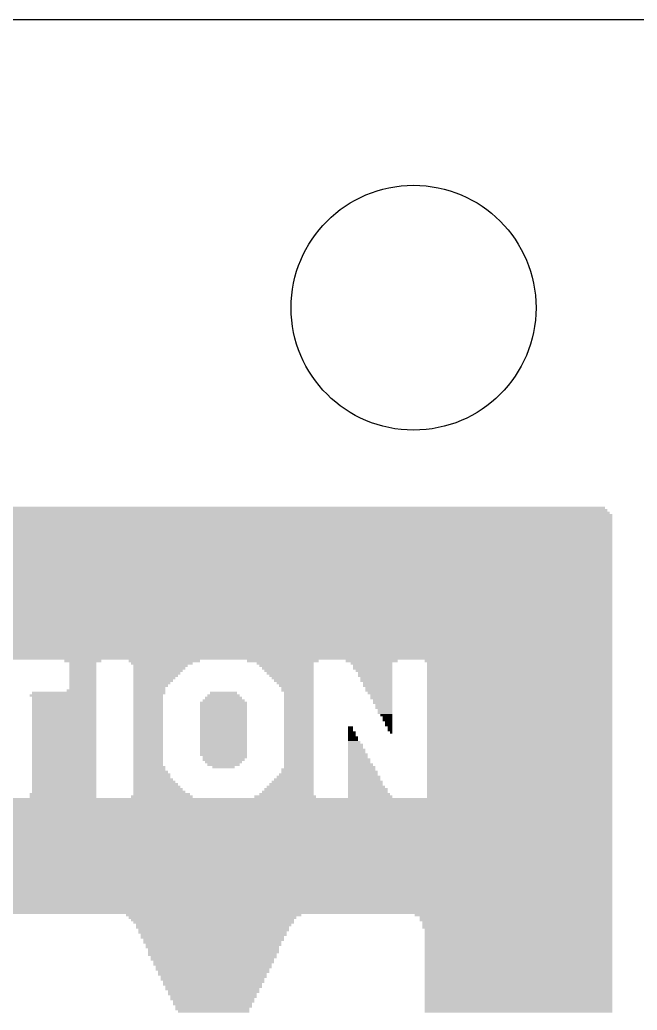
# Model space of a CAD drawing. Extents: x 0 to 49.2, y 3.8 to 49.5.
# Drawn here: x 32.33 to 39.39, y 38.2 to 49.52 of the extents above; entities that cross this region are included whole.
import ezdxf

# ---------------------------------------------------------------- set-up
doc = ezdxf.new("R2010")
doc.units = 0
doc.layers.add('20', color=7, linetype='CONTINUOUS')
doc.layers.add('201', color=7, linetype='CONTINUOUS')

# ---------------------------------------------------------------- blocks, each defined once
blk = doc.blocks.new('RECT')
blk.add_solid([(-0.5, -0.5), (0.5, -0.5), (-0.5, 0.5), (0.5, 0.5)])

msp = doc.modelspace()

# ---------------------------------------------------------------- linework, layer by layer
at = {"layer": '20'}
msp.add_line((49.2, 49.52), (0, 49.52), dxfattribs=at)
msp.add_circle((36.83, 46.228), 1.4, dxfattribs=at)

# ---------------------------------------------------------------- block references
at = {"layer": '201'}
for p, xscale, yscale in [((24.6939, 43.9388), 28.6461, 0.0282), ((24.7079, 43.854), 28.7858, 0.0282), ((24.7079, 43.8258), 28.7858, 0.0282), ((24.6939, 43.9106), 28.702, 0.0282), ((24.7079, 43.8823), 28.7299, 0.0285), ((24.6939, 43.7694), 28.8138, 0.0282), ((24.7079, 43.7976), 28.7858, 0.0282), ((24.7079, 43.7412), 28.7858, 0.0282), ((24.7079, 43.713), 28.7858, 0.0282), ((24.7079, 43.6848), 28.7858, 0.0282), ((24.7079, 43.6566), 28.7858, 0.0282), ((24.7079, 43.6283), 28.7858, 0.0285), ((24.7079, 43.6), 28.7858, 0.0282), ((24.7079, 43.5718), 28.7858, 0.0282), ((24.7079, 43.5436), 28.7858, 0.0282), ((24.7079, 43.5154), 28.7858, 0.0282), ((24.7079, 43.4872), 28.7858, 0.0282), ((24.7079, 43.459), 28.7858, 0.0282), ((24.7079, 43.4308), 28.7858, 0.0282), ((24.7079, 43.4026), 28.7858, 0.0282), ((24.7079, 43.3743), 28.7858, 0.0285), ((24.7079, 43.346), 28.7858, 0.0282), ((24.7079, 43.3178), 28.7858, 0.0282), ((24.7079, 43.2896), 28.7858, 0.0282), ((29.8869, 43.2614), 18.4277, 0.0282), ((29.8869, 43.2332), 18.4277, 0.0282), ((29.8869, 43.205), 18.4277, 0.0282), ((29.8869, 43.1768), 18.4277, 0.0282), ((29.8869, 43.1486), 18.4277, 0.0282), ((29.8869, 43.1203), 18.4277, 0.0285), ((29.8869, 43.092), 18.4277, 0.0282), ((29.8869, 43.0638), 18.4277, 0.0282), ((29.8869, 43.0356), 18.4277, 0.0282), ((29.8869, 43.0074), 18.4277, 0.0282), ((29.8869, 42.9792), 18.4277, 0.0282), ((29.8869, 42.951), 18.4277, 0.0282), ((29.8869, 42.9228), 18.4277, 0.0282), ((29.8869, 42.8946), 18.4277, 0.0282), ((29.8869, 42.8663), 18.4277, 0.0285), ((29.8869, 42.838), 18.4277, 0.0282), ((29.8869, 42.8098), 18.4277, 0.0282), ((29.8869, 42.7816), 18.4277, 0.0282), ((29.8869, 42.7534), 18.4277, 0.0282), ((29.8869, 42.7252), 18.4277, 0.0282), ((29.8869, 42.697), 18.4277, 0.0282), ((29.8869, 42.6688), 18.4277, 0.0282), ((29.8869, 42.6406), 18.4277, 0.0282), ((29.8869, 42.6123), 18.4277, 0.0285), ((29.8869, 42.584), 18.4277, 0.0282), ((29.8869, 42.5558), 18.4277, 0.0282), ((29.8869, 42.5276), 18.4277, 0.0282), ((29.8869, 42.4994), 18.4277, 0.0282), ((29.8869, 42.4712), 18.4277, 0.0282), ((29.8869, 42.443), 18.4277, 0.0282), ((29.8869, 42.4148), 18.4277, 0.0282), ((29.8869, 42.3866), 18.4277, 0.0282), ((29.8869, 42.3583), 18.4277, 0.0285), ((29.8869, 42.33), 18.4277, 0.0282), ((29.8869, 42.3018), 18.4277, 0.0282), ((29.8869, 42.2736), 18.4277, 0.0282), ((29.8869, 42.2454), 18.4277, 0.0282), ((29.8869, 42.2172), 18.4277, 0.0282), ((33.0479, 42.189), 0.4216, 0.0282), ((33.0479, 42.1608), 0.3099, 0.0282), ((33.0479, 42.1326), 0.3099, 0.0282), ((33.9801, 42.189), 0.8179, 0.0282), ((33.9509, 42.1608), 0.7036, 0.0282), ((33.9369, 42.1326), 0.6198, 0.0282), ((35.3339, 42.189), 0.8179, 0.0282), ((35.3619, 42.1608), 0.6502, 0.0282), ((35.3758, 42.1326), 0.6223, 0.0282), ((36.3499, 42.189), 0.5944, 0.0282), ((36.3499, 42.1608), 0.4775, 0.0282), ((36.3639, 42.1326), 0.4496, 0.0282), ((38.0289, 42.189), 2.1438, 0.0282), ((38.0429, 42.1608), 2.1158, 0.0282), ((38.0429, 42.1326), 2.1158, 0.0282), ((33.0479, 42.1043), 0.3099, 0.0285), ((33.0479, 42.076), 0.3099, 0.0282), ((33.0479, 42.0478), 0.3099, 0.0282), ((33.0479, 42.0196), 0.3099, 0.0282), ((33.909, 42.076), 0.5639, 0.0282), ((33.923, 42.1043), 0.5918, 0.0285), ((33.895, 42.0478), 0.5359, 0.0282), ((33.8811, 42.0196), 0.508, 0.0282), ((35.3911, 42.1043), 0.5918, 0.0285), ((35.4051, 42.076), 0.5639, 0.0282), ((35.419, 42.0478), 0.5359, 0.0282), ((35.433, 42.0196), 0.508, 0.0282), ((36.3639, 42.1043), 0.4496, 0.0285), ((36.3779, 42.076), 0.4216, 0.0282), ((36.3919, 42.0478), 0.3937, 0.0282), ((36.3919, 42.0196), 0.3937, 0.0282), ((38.0429, 42.1043), 2.1158, 0.0285), ((38.0429, 42.076), 2.1158, 0.0282), ((38.0429, 42.0478), 2.1158, 0.0282), ((38.0429, 42.0196), 2.1158, 0.0282), ((33.0479, 41.9914), 0.3099, 0.0282), ((33.0479, 41.9632), 0.3099, 0.0282), ((33.0479, 41.935), 0.3099, 0.0282), ((33.0479, 41.9068), 0.3099, 0.0282), ((33.8531, 41.9632), 0.4521, 0.0282), ((33.8671, 41.9914), 0.4801, 0.0282), ((33.8379, 41.935), 0.4216, 0.0282), ((33.8239, 41.9068), 0.3937, 0.0282), ((35.447, 41.9914), 0.4801, 0.0282), ((35.4609, 41.9632), 0.4521, 0.0282), ((35.4749, 41.935), 0.4242, 0.0282), ((35.4889, 41.9068), 0.3962, 0.0282), ((36.4058, 41.9914), 0.3658, 0.0282), ((36.4058, 41.9632), 0.3658, 0.0282), ((36.4198, 41.935), 0.3378, 0.0282), ((36.4198, 41.9068), 0.3378, 0.0282), ((38.0429, 41.9914), 2.1158, 0.0282), ((38.0429, 41.9632), 2.1158, 0.0282), ((38.0429, 41.935), 2.1158, 0.0282), ((38.0429, 41.9068), 2.1158, 0.0282), ((32.8219, 41.7938), 0.762, 0.0282), ((32.8359, 41.822), 0.7341, 0.0282), ((33.034, 41.8503), 0.3378, 0.0285), ((33.0479, 41.8786), 0.3099, 0.0282), ((33.8099, 41.8786), 0.3658, 0.0282), ((33.8099, 41.8503), 0.3658, 0.0285), ((33.8099, 41.822), 0.3658, 0.0282), ((33.796, 41.7938), 0.3378, 0.0282), ((34.657, 41.7938), 0.3683, 0.0282), ((34.6558, 41.822), 0.3099, 0.0282), ((35.5029, 41.8786), 0.3683, 0.0282), ((35.5029, 41.8503), 0.3683, 0.0285), ((35.5181, 41.822), 0.3378, 0.0282), ((35.5181, 41.7938), 0.3378, 0.0282), ((36.4338, 41.8786), 0.3099, 0.0282), ((36.4338, 41.8503), 0.3099, 0.0285), ((36.4477, 41.822), 0.2819, 0.0282), ((36.4617, 41.7938), 0.254, 0.0282), ((38.0429, 41.8786), 2.1158, 0.0282), ((38.0429, 41.8503), 2.1158, 0.0285), ((38.0429, 41.822), 2.1158, 0.0282), ((38.0429, 41.7938), 2.1158, 0.0282), ((32.8359, 41.7656), 0.7341, 0.0282), ((32.8359, 41.7374), 0.7341, 0.0282), ((32.8359, 41.7092), 0.7341, 0.0282), ((32.8359, 41.681), 0.7341, 0.0282), ((33.796, 41.7656), 0.3378, 0.0282), ((33.796, 41.7374), 0.3378, 0.0282), ((33.796, 41.7092), 0.3378, 0.0282), ((33.796, 41.681), 0.3378, 0.0282), ((34.657, 41.7092), 0.5359, 0.0282), ((34.657, 41.681), 0.5359, 0.0282), ((34.657, 41.7374), 0.4801, 0.0282), ((34.657, 41.7656), 0.4242, 0.0282), ((35.5181, 41.7656), 0.3378, 0.0282), ((35.5181, 41.7374), 0.3378, 0.0282), ((35.5181, 41.7092), 0.3378, 0.0282), ((35.5181, 41.681), 0.3378, 0.0282), ((36.4617, 41.7656), 0.254, 0.0282), ((36.4769, 41.7374), 0.2235, 0.0282), ((36.4769, 41.7092), 0.2235, 0.0282), ((36.4909, 41.681), 0.1956, 0.0282), ((38.0429, 41.7656), 2.1158, 0.0282), ((38.0429, 41.7374), 2.1158, 0.0282), ((38.0429, 41.7092), 2.1158, 0.0282), ((38.0429, 41.681), 2.1158, 0.0282), ((32.8359, 41.6528), 0.7341, 0.0282), ((32.8359, 41.6246), 0.7341, 0.0282), ((32.8359, 41.5963), 0.7341, 0.0285), ((32.8359, 41.568), 0.7341, 0.0282), ((33.796, 41.6528), 0.3378, 0.0282), ((33.796, 41.6246), 0.3378, 0.0282), ((33.796, 41.5963), 0.3378, 0.0285), ((33.796, 41.568), 0.3378, 0.0282), ((34.657, 41.6528), 0.5359, 0.0282), ((34.657, 41.6246), 0.5359, 0.0282), ((34.657, 41.5963), 0.5359, 0.0285), ((34.657, 41.568), 0.5359, 0.0282), ((35.5181, 41.6528), 0.3378, 0.0282), ((35.5181, 41.6246), 0.3378, 0.0282), ((35.5181, 41.5963), 0.3378, 0.0285), ((35.5181, 41.568), 0.3378, 0.0282), ((36.4909, 41.6528), 0.1956, 0.0282), ((36.5049, 41.6246), 0.1676, 0.0282), ((36.5049, 41.5963), 0.1676, 0.0285), ((36.5189, 41.568), 0.1397, 0.0282), ((38.0429, 41.6528), 2.1158, 0.0282), ((38.0429, 41.6246), 2.1158, 0.0282), ((38.0429, 41.5963), 2.1158, 0.0285), ((38.0429, 41.568), 2.1158, 0.0282), ((32.8359, 41.5398), 0.7341, 0.0282), ((32.8359, 41.5116), 0.7341, 0.0282), ((32.8359, 41.4834), 0.7341, 0.0282), ((32.8359, 41.4552), 0.7341, 0.0282), ((33.796, 41.5398), 0.3378, 0.0282), ((33.796, 41.5116), 0.3378, 0.0282), ((33.796, 41.4834), 0.3378, 0.0282), ((33.796, 41.4552), 0.3378, 0.0282), ((34.657, 41.5398), 0.5359, 0.0282), ((34.657, 41.5116), 0.5359, 0.0282), ((34.657, 41.4834), 0.5359, 0.0282), ((34.657, 41.4552), 0.5359, 0.0282), ((35.5181, 41.5398), 0.3378, 0.0282), ((35.5181, 41.5116), 0.3378, 0.0282), ((35.5181, 41.4834), 0.3378, 0.0282), ((35.5181, 41.4552), 0.3378, 0.0282), ((36.5328, 41.5398), 0.1118, 0.0282), ((36.5328, 41.5116), 0.1118, 0.0282), ((36.5468, 41.4834), 0.0838, 0.0282), ((36.5468, 41.4552), 0.0838, 0.0282), ((38.0429, 41.5398), 2.1158, 0.0282), ((38.0429, 41.5116), 2.1158, 0.0282), ((38.0429, 41.4834), 2.1158, 0.0282), ((38.0429, 41.4552), 2.1158, 0.0282), ((32.8359, 41.427), 0.7341, 0.0282), ((32.8359, 41.3988), 0.7341, 0.0282), ((32.8359, 41.3706), 0.7341, 0.0282), ((32.8359, 41.3423), 0.7341, 0.0285), ((33.796, 41.427), 0.3378, 0.0282), ((33.796, 41.3988), 0.3378, 0.0282), ((33.796, 41.3706), 0.3378, 0.0282), ((33.796, 41.3423), 0.3378, 0.0285), ((34.657, 41.427), 0.5359, 0.0282), ((34.657, 41.3988), 0.5359, 0.0282), ((34.657, 41.3706), 0.5359, 0.0282), ((34.657, 41.3423), 0.5359, 0.0285), ((35.5181, 41.427), 0.3378, 0.0282), ((35.5181, 41.3988), 0.3378, 0.0282), ((35.5181, 41.3706), 0.3378, 0.0282), ((35.5181, 41.3423), 0.3378, 0.0285), ((36.1099, 41.427), 0.0584, 0.0282), ((36.1099, 41.3988), 0.0584, 0.0282), ((36.1239, 41.3706), 0.0864, 0.0282), ((36.1239, 41.3423), 0.0864, 0.0285), ((36.5608, 41.427), 0.0559, 0.0282), ((36.5608, 41.3988), 0.0559, 0.0282), ((36.5747, 41.3706), 0.0279, 0.0282), ((38.0429, 41.427), 2.1158, 0.0282), ((38.0429, 41.3988), 2.1158, 0.0282), ((38.0429, 41.3706), 2.1158, 0.0282), ((38.0429, 41.3423), 2.1158, 0.0285), ((32.8359, 41.314), 0.7341, 0.0282), ((32.8359, 41.2858), 0.7341, 0.0282), ((32.8359, 41.2576), 0.7341, 0.0282), ((32.8359, 41.2294), 0.7341, 0.0282), ((33.796, 41.314), 0.3378, 0.0282), ((33.796, 41.2858), 0.3378, 0.0282), ((33.796, 41.2576), 0.3378, 0.0282), ((33.796, 41.2294), 0.3378, 0.0282), ((34.657, 41.314), 0.5359, 0.0282), ((34.657, 41.2858), 0.5359, 0.0282), ((34.657, 41.2576), 0.5359, 0.0282), ((34.657, 41.2294), 0.5359, 0.0282), ((35.5181, 41.314), 0.3378, 0.0282), ((35.5181, 41.2858), 0.3378, 0.0282), ((35.5181, 41.2576), 0.3378, 0.0282), ((35.5181, 41.2294), 0.3378, 0.0282), ((36.1518, 41.2576), 0.1422, 0.0282), ((36.1658, 41.2294), 0.1702, 0.0282), ((36.1379, 41.314), 0.1143, 0.0282), ((36.1379, 41.2858), 0.1143, 0.0282), ((38.0429, 41.314), 2.1158, 0.0282), ((38.0429, 41.2858), 2.1158, 0.0282), ((38.0429, 41.2576), 2.1158, 0.0282), ((38.0429, 41.2294), 2.1158, 0.0282), ((32.8359, 41.2012), 0.7341, 0.0282), ((32.8359, 41.173), 0.7341, 0.0282), ((32.8359, 41.1448), 0.7341, 0.0282), ((32.8359, 41.1166), 0.7341, 0.0282), ((33.796, 41.2012), 0.3378, 0.0282), ((33.796, 41.173), 0.3378, 0.0282), ((33.796, 41.1448), 0.3378, 0.0282), ((33.796, 41.1166), 0.3378, 0.0282), ((34.657, 41.2012), 0.5359, 0.0282), ((34.657, 41.173), 0.5359, 0.0282), ((34.657, 41.1448), 0.5359, 0.0282), ((34.657, 41.1166), 0.5359, 0.0282), ((35.5181, 41.2012), 0.3378, 0.0282), ((35.5181, 41.173), 0.3378, 0.0282), ((35.5181, 41.1448), 0.3378, 0.0282), ((35.5181, 41.1166), 0.3378, 0.0282), ((36.1937, 41.1166), 0.2261, 0.0282), ((36.1658, 41.2012), 0.1702, 0.0282), ((36.1798, 41.173), 0.1981, 0.0282), ((36.1798, 41.1448), 0.1981, 0.0282), ((38.0429, 41.2012), 2.1158, 0.0282), ((38.0429, 41.173), 2.1158, 0.0282), ((38.0429, 41.1448), 2.1158, 0.0282), ((38.0429, 41.1166), 2.1158, 0.0282), ((32.8359, 41.0883), 0.7341, 0.0285), ((32.8359, 41.06), 0.7341, 0.0282), ((32.8359, 41.0318), 0.7341, 0.0282), ((32.8359, 41.0036), 0.7341, 0.0282), ((33.796, 41.0883), 0.3378, 0.0285), ((33.796, 41.06), 0.3378, 0.0282), ((33.796, 41.0318), 0.3378, 0.0282), ((33.796, 41.0036), 0.3378, 0.0282), ((34.657, 41.06), 0.4801, 0.0282), ((34.671, 41.0883), 0.508, 0.0285), ((34.657, 41.0318), 0.4242, 0.0282), ((34.657, 41.0036), 0.3683, 0.0282), ((35.5181, 41.0883), 0.3378, 0.0285), ((35.5181, 41.06), 0.3378, 0.0282), ((35.5181, 41.0318), 0.3378, 0.0282), ((35.5181, 41.0036), 0.3378, 0.0282), ((36.1937, 41.0883), 0.2261, 0.0285), ((36.2077, 41.06), 0.254, 0.0282), ((36.2077, 41.0318), 0.254, 0.0282), ((36.2229, 41.0036), 0.2845, 0.0282), ((38.0429, 41.0883), 2.1158, 0.0285), ((38.0429, 41.06), 2.1158, 0.0282), ((38.0429, 41.0318), 2.1158, 0.0282), ((38.0429, 41.0036), 2.1158, 0.0282), ((32.8359, 40.9754), 0.7341, 0.0282), ((32.8359, 40.9472), 0.7341, 0.0282), ((32.8359, 40.919), 0.7341, 0.0282), ((32.8359, 40.8908), 0.7341, 0.0282), ((33.8099, 40.9754), 0.3658, 0.0282), ((33.8099, 40.9472), 0.3658, 0.0282), ((33.8239, 40.919), 0.3937, 0.0282), ((33.8379, 40.8908), 0.4216, 0.0282), ((34.6558, 40.9754), 0.254, 0.0282), ((35.4889, 40.8908), 0.3962, 0.0282), ((35.5029, 40.9472), 0.3683, 0.0282), ((35.5029, 40.919), 0.3683, 0.0282), ((35.5181, 40.9754), 0.3378, 0.0282), ((36.2369, 40.9754), 0.3124, 0.0282), ((36.2369, 40.9472), 0.3124, 0.0282), ((36.2509, 40.919), 0.3404, 0.0282), ((36.2509, 40.8908), 0.3404, 0.0282), ((38.0429, 40.9754), 2.1158, 0.0282), ((38.0429, 40.9472), 2.1158, 0.0282), ((38.0429, 40.919), 2.1158, 0.0282), ((38.0429, 40.8908), 2.1158, 0.0282), ((32.8359, 40.8626), 0.7341, 0.0282), ((32.8359, 40.8343), 0.7341, 0.0285), ((32.8359, 40.806), 0.7341, 0.0282), ((32.8359, 40.7778), 0.7341, 0.0282), ((33.8531, 40.8343), 0.4521, 0.0285), ((33.8379, 40.8626), 0.4216, 0.0282), ((33.8671, 40.806), 0.4801, 0.0282), ((33.8811, 40.7778), 0.508, 0.0282), ((35.433, 40.7778), 0.508, 0.0282), ((35.447, 40.806), 0.4801, 0.0282), ((35.4609, 40.8343), 0.4521, 0.0285), ((35.4749, 40.8626), 0.4242, 0.0282), ((36.2649, 40.8626), 0.3683, 0.0282), ((36.2649, 40.8343), 0.3683, 0.0285), ((36.2788, 40.806), 0.3962, 0.0282), ((36.2788, 40.7778), 0.3962, 0.0282), ((38.0429, 40.8626), 2.1158, 0.0282), ((38.0429, 40.8343), 2.1158, 0.0285), ((38.0429, 40.806), 2.1158, 0.0282), ((38.0429, 40.7778), 2.1158, 0.0282), ((32.8219, 40.665), 0.762, 0.0282), ((32.8359, 40.7496), 0.7341, 0.0282), ((32.8359, 40.7214), 0.7341, 0.0282), ((32.8359, 40.6932), 0.7341, 0.0282), ((33.909, 40.7214), 0.5639, 0.0282), ((33.9509, 40.665), 0.6477, 0.0282), ((33.895, 40.7496), 0.5359, 0.0282), ((33.923, 40.6932), 0.5918, 0.0282), ((35.3758, 40.665), 0.6223, 0.0282), ((35.3911, 40.6932), 0.5918, 0.0282), ((35.4051, 40.7214), 0.5639, 0.0282), ((35.419, 40.7496), 0.5359, 0.0282), ((36.2928, 40.7496), 0.4242, 0.0282), ((36.3207, 40.665), 0.4801, 0.0282), ((36.3068, 40.7214), 0.4521, 0.0282), ((36.3068, 40.6932), 0.4521, 0.0282), ((38.0429, 40.7496), 2.1158, 0.0282), ((38.0429, 40.7214), 2.1158, 0.0282), ((38.0429, 40.6932), 2.1158, 0.0282), ((38.0429, 40.665), 2.1158, 0.0282), ((29.8869, 40.6086), 18.4277, 0.0282), ((29.8869, 40.5803), 18.4277, 0.0285), ((29.8869, 40.552), 18.4277, 0.0282), ((32.8219, 40.6368), 0.762, 0.0282), ((33.9509, 40.6368), 0.7036, 0.0282), ((35.3619, 40.6368), 0.7061, 0.0282), ((36.3347, 40.6368), 0.508, 0.0282), ((38.0429, 40.6368), 2.1158, 0.0282), ((29.8869, 40.5238), 18.4277, 0.0282), ((29.8869, 40.4956), 18.4277, 0.0282), ((29.8869, 40.4674), 18.4277, 0.0282), ((29.8869, 40.4392), 18.4277, 0.0282), ((29.8869, 40.411), 18.4277, 0.0282), ((29.8869, 40.3828), 18.4277, 0.0282), ((29.8869, 40.3546), 18.4277, 0.0282), ((29.8869, 40.3263), 18.4277, 0.0285), ((29.8869, 40.298), 18.4277, 0.0282), ((29.8869, 40.2698), 18.4277, 0.0282), ((29.8869, 40.2416), 18.4277, 0.0282), ((29.8869, 40.2134), 18.4277, 0.0282), ((29.8869, 40.1852), 18.4277, 0.0282), ((29.8869, 40.157), 18.4277, 0.0282), ((29.8869, 40.1288), 18.4277, 0.0282), ((29.8869, 40.1006), 18.4277, 0.0282), ((29.8869, 40.0723), 18.4277, 0.0285), ((29.8869, 40.044), 18.4277, 0.0282), ((29.8869, 40.0158), 18.4277, 0.0282), ((29.8869, 39.9876), 18.4277, 0.0282), ((29.8869, 39.9594), 18.4277, 0.0282), ((29.8869, 39.9312), 18.4277, 0.0282), ((29.8869, 39.903), 18.4277, 0.0282), ((29.8869, 39.8748), 18.4277, 0.0282), ((29.8869, 39.8466), 18.4277, 0.0282), ((29.8869, 39.8183), 18.4277, 0.0285), ((29.8869, 39.79), 18.4277, 0.0282), ((29.8869, 39.7618), 18.4277, 0.0282), ((29.8869, 39.7336), 18.4277, 0.0282), ((29.8869, 39.7054), 18.4277, 0.0282), ((29.8869, 39.6772), 18.4277, 0.0282), ((29.8869, 39.649), 18.4277, 0.0282), ((29.8869, 39.6208), 18.4277, 0.0282), ((29.8869, 39.5926), 18.4277, 0.0282), ((29.8869, 39.5643), 18.4277, 0.0285), ((29.8869, 39.536), 18.4277, 0.0282), ((29.8869, 39.5078), 18.4277, 0.0282), ((29.8869, 39.4796), 18.4277, 0.0282), ((29.8869, 39.4514), 18.4277, 0.0282), ((29.8869, 39.4232), 18.4277, 0.0282), ((29.8869, 39.395), 18.4277, 0.0282), ((29.8869, 39.3668), 18.4277, 0.0282), ((29.8869, 39.3386), 18.4277, 0.0282), ((29.8869, 39.3103), 18.4277, 0.0285), ((34.5427, 39.282), 2.0041, 0.0282), ((37.9717, 39.282), 2.2581, 0.0282), ((34.53, 39.2538), 1.9177, 0.0282), ((34.53, 39.2256), 1.8618, 0.0282), ((34.544, 39.1974), 1.8339, 0.0282), ((34.544, 39.1692), 1.778, 0.0282), ((38.0009, 39.2538), 2.1996, 0.0282), ((38.0009, 39.2256), 2.1996, 0.0282), ((38.0149, 39.1974), 2.1717, 0.0282), ((38.0149, 39.1692), 2.1717, 0.0282), ((34.53, 39.141), 1.7501, 0.0282), ((34.544, 39.1128), 1.7221, 0.0282), ((34.53, 39.0846), 1.6942, 0.0282), ((34.544, 39.0563), 1.6662, 0.0285), ((38.0149, 39.141), 2.1717, 0.0282), ((38.0289, 39.1128), 2.1438, 0.0282), ((38.0289, 39.0846), 2.1438, 0.0282), ((38.0289, 39.0563), 2.1438, 0.0285), ((34.53, 39.028), 1.6383, 0.0282), ((34.544, 38.9998), 1.6104, 0.0282), ((34.5288, 38.9716), 1.5799, 0.0282), ((34.5427, 38.9434), 1.5519, 0.0282), ((38.0289, 39.028), 2.1438, 0.0282), ((38.0289, 38.9998), 2.1438, 0.0282), ((38.0289, 38.9716), 2.1438, 0.0282), ((38.0289, 38.9434), 2.1438, 0.0282), ((34.5288, 38.9152), 1.524, 0.0282), ((34.5427, 38.887), 1.4961, 0.0282), ((34.5427, 38.8588), 1.4961, 0.0282), ((34.5288, 38.8306), 1.4681, 0.0282), ((38.0289, 38.9152), 2.1438, 0.0282), ((38.0289, 38.887), 2.1438, 0.0282), ((38.0289, 38.8588), 2.1438, 0.0282), ((38.0289, 38.8306), 2.1438, 0.0282), ((34.544, 38.8023), 1.4376, 0.0285), ((34.53, 38.774), 1.4097, 0.0282), ((34.544, 38.7458), 1.3818, 0.0282), ((34.53, 38.7176), 1.3538, 0.0282), ((38.0289, 38.8023), 2.1438, 0.0285), ((38.0289, 38.774), 2.1438, 0.0282), ((38.0289, 38.7458), 2.1438, 0.0282), ((38.0289, 38.7176), 2.1438, 0.0282), ((34.544, 38.6894), 1.3259, 0.0282), ((34.53, 38.6612), 1.2979, 0.0282), ((34.544, 38.633), 1.27, 0.0282), ((34.53, 38.6048), 1.2421, 0.0282), ((38.0289, 38.6894), 2.1438, 0.0282), ((38.0289, 38.6612), 2.1438, 0.0282), ((38.0289, 38.633), 2.1438, 0.0282), ((38.0289, 38.6048), 2.1438, 0.0282), ((34.544, 38.5766), 1.2141, 0.0282), ((34.53, 38.5483), 1.1862, 0.0285), ((34.53, 38.4918), 1.1303, 0.0282), ((34.544, 38.52), 1.1582, 0.0282), ((38.0289, 38.5766), 2.1438, 0.0282), ((38.0289, 38.5483), 2.1438, 0.0285), ((38.0289, 38.52), 2.1438, 0.0282), ((38.0289, 38.4918), 2.1438, 0.0282), ((34.544, 38.4636), 1.1024, 0.0282), ((34.5288, 38.4354), 1.0719, 0.0282), ((34.5427, 38.4072), 1.0439, 0.0282), ((34.5288, 38.379), 1.016, 0.0282), ((38.0289, 38.4636), 2.1438, 0.0282), ((38.0289, 38.4354), 2.1438, 0.0282), ((38.0289, 38.4072), 2.1438, 0.0282), ((38.0289, 38.379), 2.1438, 0.0282), ((34.5427, 38.3508), 0.9881, 0.0282), ((34.5288, 38.3226), 0.9601, 0.0282), ((34.53, 38.266), 0.9017, 0.0282), ((34.544, 38.2943), 0.9296, 0.0285), ((38.0289, 38.3508), 2.1438, 0.0282), ((38.0289, 38.3226), 2.1438, 0.0282), ((38.0289, 38.2943), 2.1438, 0.0285), ((38.0289, 38.266), 2.1438, 0.0282), ((34.544, 38.2378), 0.8738, 0.0282), ((34.53, 38.2096), 0.8458, 0.0282), ((34.544, 38.1814), 0.8179, 0.0282), ((38.0289, 38.2378), 2.1438, 0.0282), ((38.0289, 38.2096), 2.1438, 0.0282), ((38.0289, 38.1814), 2.1438, 0.0282)]:
    msp.add_blockref('RECT', p, dxfattribs=dict(at, xscale=xscale, yscale=yscale))

doc.saveas('drawing.dxf')
